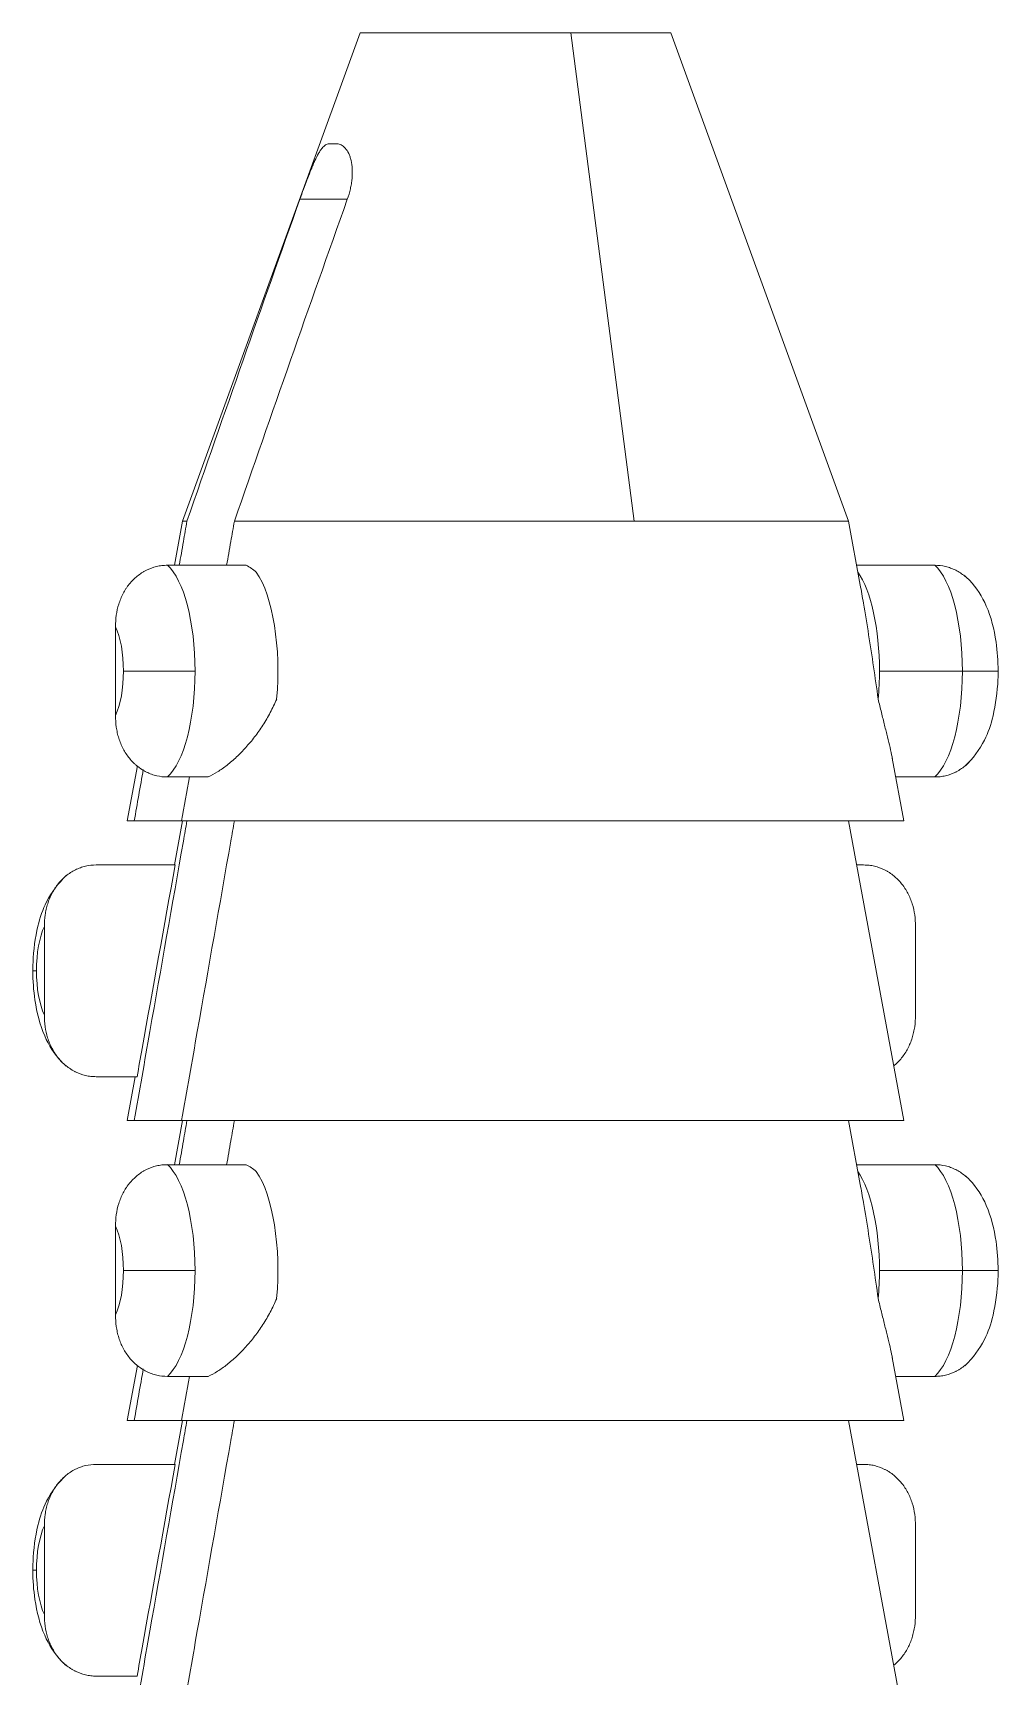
# Model space of a CAD drawing. Header units: millimetres. Extents: x 11618 to 13994, y -5897 to -2537.
# Drawn here: x 12510.62 to 12519.32, y -2750.27 to -2735.47 of the extents above; entities that cross this region are included whole.
import ezdxf

# ---------------------------------------------------------------- set-up
doc = ezdxf.new("R2010")
doc.units = ezdxf.units.MM

msp = doc.modelspace()

# ---------------------------------------------------------------- linework, layer by layer
at = {"linetype": 'Continuous', "lineweight": 18, "extrusion": (-1.22465e-16, -1, 0)}
for p, q in [((12513.566, -2735.466), (12511.966, -2739.866)), ((12515.464, -2735.466), (12513.566, -2735.466)), ((12515.464, -2735.466), (12516.366, -2735.466)), ((12517.966, -2739.866), (12516.366, -2735.466)), ((12513.285, -2736.466), (12513.356, -2736.466)), ((12511.966, -2739.866), (12511.893, -2740.263)), ((12512.005, -2739.866), (12511.966, -2739.866)), ((12516.034, -2739.866), (12512.433, -2739.866)), ((12516.034, -2739.866), (12517.966, -2739.866)), ((12518.072, -2740.441), (12517.966, -2739.866)), ((12511.829, -2740.263), (12512.54, -2740.263)), ((12518.744, -2740.263), (12518.039, -2740.263)), ((12511.361, -2741.616), (12511.361, -2740.816)), ((12511.558, -2742.071), (12511.466, -2742.566)), ((12518.466, -2742.566), (12518.361, -2742)), ((12511.829, -2742.17), (12512.197, -2742.17)), ((12518.744, -2742.17), (12518.393, -2742.17)), ((12511.53, -2742.566), (12511.466, -2742.566)), ((12511.53, -2742.566), (12511.957, -2742.566)), ((12511.966, -2742.566), (12511.893, -2742.963)), ((12518.466, -2742.566), (12511.957, -2742.566)), ((12518.466, -2745.266), (12517.966, -2742.566)), ((12511.188, -2742.963), (12511.899, -2742.963)), ((12518.103, -2742.963), (12518.039, -2742.963)), ((12510.721, -2743.516), (12510.721, -2744.316)), ((12518.57, -2743.516), (12518.57, -2744.316)), ((12511.188, -2744.87), (12511.556, -2744.87)), ((12511.539, -2744.87), (12511.466, -2745.266)), ((12511.53, -2745.266), (12511.466, -2745.266)), ((12511.53, -2745.266), (12511.957, -2745.266)), ((12511.966, -2745.266), (12511.893, -2745.663)), ((12518.466, -2745.266), (12511.957, -2745.266)), ((12518.072, -2745.841), (12517.966, -2745.266)), ((12511.829, -2745.663), (12512.54, -2745.663)), ((12518.744, -2745.663), (12518.039, -2745.663)), ((12511.361, -2747.016), (12511.361, -2746.216)), ((12518.466, -2747.966), (12518.361, -2747.4)), ((12511.558, -2747.471), (12511.466, -2747.966)), ((12511.829, -2747.57), (12512.197, -2747.57)), ((12518.744, -2747.57), (12518.393, -2747.57)), ((12511.53, -2747.966), (12511.466, -2747.966)), ((12511.53, -2747.966), (12511.957, -2747.966)), ((12511.966, -2747.966), (12511.893, -2748.363)), ((12518.466, -2747.966), (12511.957, -2747.966)), ((12518.466, -2750.666), (12517.966, -2747.966)), ((12511.188, -2748.363), (12511.899, -2748.363)), ((12518.103, -2748.363), (12518.039, -2748.363)), ((12510.721, -2748.916), (12510.721, -2749.716)), ((12518.57, -2748.916), (12518.57, -2749.716)), ((12511.188, -2750.27), (12511.556, -2750.27))]:
    msp.add_line(p, q, dxfattribs=at)
at = {"linetype": 'Continuous', "lineweight": 13, "extrusion": (-1.22465e-16, -1, 0)}
for p, q in [((12515.464, -2735.466), (12516.034, -2739.866)), ((12513.023, -2736.966), (12513.45, -2736.966)), ((12512.078, -2741.216), (12511.433, -2741.216)), ((12518.993, -2741.216), (12518.245, -2741.216)), ((12518.993, -2741.216), (12519.315, -2741.216)), ((12510.617, -2743.916), (12510.649, -2743.916)), ((12512.078, -2746.616), (12511.433, -2746.616)), ((12518.993, -2746.616), (12518.245, -2746.616)), ((12518.993, -2746.616), (12519.315, -2746.616)), ((12510.617, -2749.316), (12510.649, -2749.316))]:
    msp.add_line(p, q, dxfattribs=at)
at = {"linetype": 'Continuous', "lineweight": 13}
for centre, major_axis, start_param, end_param in [((12511.722, -2741.216), (0, 1), 4.712389, 5.978493), ((12518.637, -2741.216), (0, -1), 1.570796, 2.8369), ((12511.255, -2741.216), (0, -0.5), 1.570796, 2.498092), ((12511.255, -2741.216), (0, -0.5), 0.643501, 1.570796), ((12511.722, -2741.216), (0, 1), 3.446285, 4.712389), ((12518.637, -2741.216), (0, -1), 0.304693, 1.570796), ((12510.827, -2743.916), (0, -0.5), 3.785094, 4.712389), ((12510.827, -2743.916), (0, -0.5), 4.712389, 5.639684), ((12511.722, -2746.616), (0, 1), 4.712389, 5.978493), ((12518.637, -2746.616), (0, -1), 1.570796, 2.8369), ((12511.255, -2746.616), (0, -0.5), 1.570796, 2.498092), ((12511.255, -2746.616), (0, -0.5), 0.643501, 1.570796), ((12511.722, -2746.616), (0, 1), 3.446285, 4.712389), ((12518.637, -2746.616), (0, -1), 0.304693, 1.570796), ((12510.827, -2749.316), (0, -0.5), 3.785094, 4.712389), ((12510.827, -2749.316), (0, -0.5), 4.712389, 5.639684)]:
    msp.add_ellipse(centre, major_axis=major_axis, ratio=0.355976, start_param=start_param, end_param=end_param, dxfattribs=at)
at = {"linetype": 'Continuous', "lineweight": 18}
for centre, start_param, end_param in [((12512.469, -2741.216), 4.457766, 5.814651), ((12517.89, -2741.216), 4.712389, 5.814651), ((12517.89, -2741.216), 4.457766, 4.712389), ((12512.469, -2746.616), 4.457766, 5.814651), ((12517.89, -2746.616), 4.712389, 5.814651), ((12517.89, -2746.616), 4.457766, 4.712389)]:
    msp.add_ellipse(centre, major_axis=(0, 1), ratio=0.355976, start_param=start_param, end_param=end_param, dxfattribs=at)
for points, knots in [([(12513.023, -2736.966), (12513.034, -2736.935), (12513.045, -2736.904), (12513.062, -2736.858), (12513.068, -2736.842), (12513.08, -2736.811), (12513.085, -2736.796), (12513.103, -2736.751), (12513.114, -2736.722), (12513.131, -2736.681), (12513.136, -2736.667), (12513.147, -2736.641), (12513.153, -2736.629), (12513.169, -2736.594), (12513.18, -2736.572), (12513.193, -2736.549), (12513.196, -2736.544), (12513.201, -2736.536), (12513.209, -2736.523), (12513.223, -2736.505), (12513.233, -2736.494), (12513.244, -2736.484), (12513.249, -2736.48), (12513.264, -2736.47), (12513.275, -2736.466), (12513.285, -2736.466)], [0, 0, 0, 0, 0.125, 0.125, 0.1875, 0.1875, 0.25, 0.25, 0.375, 0.375, 0.4375, 0.4375, 0.5, 0.5, 0.625, 0.625, 0.65625, 0.65625, 0.6875, 0.75, 0.8125, 0.8125, 0.875, 0.875, 1, 1, 1, 1]), ([(12513.356, -2736.466), (12513.37, -2736.466), (12513.383, -2736.47), (12513.402, -2736.48), (12513.408, -2736.484), (12513.42, -2736.493), (12513.426, -2736.499), (12513.443, -2736.519), (12513.453, -2736.534), (12513.465, -2736.558), (12513.467, -2736.563), (12513.471, -2736.573), (12513.473, -2736.578), (12513.478, -2736.594), (12513.481, -2736.605), (12513.49, -2736.64), (12513.493, -2736.666), (12513.496, -2736.722), (12513.496, -2736.751), (12513.492, -2736.795), (12513.49, -2736.811), (12513.484, -2736.841), (12513.481, -2736.857), (12513.471, -2736.904), (12513.461, -2736.935), (12513.45, -2736.966)], [0, 0, 0, 0, 0.125, 0.125, 0.1875, 0.1875, 0.25, 0.25, 0.375, 0.375, 0.40625, 0.40625, 0.4375, 0.4375, 0.5, 0.5, 0.625, 0.625, 0.75, 0.75, 0.8125, 0.8125, 0.875, 0.875, 1, 1, 1, 1]), ([(12513.023, -2736.966), (12512.851, -2737.449), (12512.68, -2737.932), (12512.342, -2738.899), (12512.173, -2739.382), (12512.005, -2739.866)], [0, 0, 0, 0, 0.5, 0.5, 1, 1, 1, 1]), ([(12513.45, -2736.966), (12513.278, -2737.449), (12513.108, -2737.932), (12512.769, -2738.899), (12512.601, -2739.382), (12512.433, -2739.866)], [0, 0, 0, 0, 0.5, 0.5, 1, 1, 1, 1]), ([(12512.005, -2739.866), (12511.995, -2739.927), (12511.984, -2739.988), (12511.961, -2740.12), (12511.948, -2740.191), (12511.936, -2740.263)], [0, 0, 0, 0, 0.459752, 0.459752, 1, 1, 1, 1]), ([(12512.433, -2739.866), (12512.422, -2739.927), (12512.411, -2739.988), (12512.388, -2740.12), (12512.375, -2740.191), (12512.363, -2740.263)], [0, 0, 0, 0, 0.459752, 0.459752, 1, 1, 1, 1]), ([(12511.361, -2740.816), (12511.361, -2740.747), (12511.37, -2740.679), (12511.396, -2740.596), (12511.402, -2740.58), (12511.415, -2740.548), (12511.429, -2740.517), (12511.446, -2740.488), (12511.46, -2740.466), (12511.465, -2740.459), (12511.475, -2740.446), (12511.48, -2740.439), (12511.507, -2740.406), (12511.531, -2740.382), (12511.569, -2740.351), (12511.583, -2740.341), (12511.604, -2740.327), (12511.611, -2740.323), (12511.625, -2740.315), (12511.632, -2740.311), (12511.669, -2740.293), (12511.7, -2740.282), (12511.747, -2740.27), (12511.763, -2740.267), (12511.796, -2740.264), (12511.812, -2740.263), (12511.829, -2740.263)], [0, 0, 0, 0, 0.25, 0.25, 0.3125, 0.3125, 0.375, 0.4375, 0.4375, 0.46875, 0.46875, 0.5, 0.5, 0.625, 0.625, 0.6875, 0.6875, 0.71875, 0.71875, 0.75, 0.75, 0.875, 0.875, 0.9375, 0.9375, 1, 1, 1, 1]), ([(12518.744, -2740.263), (12518.777, -2740.263), (12518.809, -2740.266), (12518.856, -2740.278), (12518.872, -2740.282), (12518.903, -2740.293), (12518.918, -2740.3), (12518.962, -2740.322), (12518.989, -2740.34), (12519.018, -2740.363), (12519.021, -2740.365), (12519.024, -2740.368)], [0, 0, 0, 0, 0.321117, 0.321117, 0.481676, 0.481676, 0.642235, 0.642235, 0.963352, 0.963352, 1, 1, 1, 1]), ([(12518.072, -2740.438), (12518.082, -2740.493), (12518.092, -2740.548), (12518.118, -2740.698), (12518.133, -2740.793), (12518.179, -2741.08), (12518.207, -2741.273), (12518.234, -2741.468)], [0, 0, 0, 0, 0.164651, 0.164651, 0.4431, 0.4431, 1, 1, 1, 1]), ([(12519.315, -2741.216), (12519.315, -2741.126), (12519.3, -2740.919), (12519.229, -2740.638), (12519.113, -2740.45), (12519.03, -2740.372), (12519.015, -2740.359)], [0, 0, 0, 0, 0.265683, 0.628412, 0.938194, 1, 1, 1, 1]), ([(12519.015, -2742.074), (12519.089, -2742.003), (12519.195, -2741.863), (12519.283, -2741.6), (12519.312, -2741.38), (12519.315, -2741.242), (12519.315, -2741.216)], [0, 0, 0, 0, 0.327084, 0.583022, 0.924325, 1, 1, 1, 1]), ([(12512.814, -2741.468), (12512.796, -2741.51), (12512.777, -2741.551), (12512.735, -2741.629), (12512.713, -2741.667), (12512.677, -2741.722), (12512.665, -2741.74), (12512.64, -2741.775), (12512.628, -2741.792), (12512.589, -2741.843), (12512.562, -2741.874), (12512.508, -2741.935), (12512.48, -2741.963), (12512.438, -2742.003), (12512.424, -2742.015), (12512.395, -2742.04), (12512.381, -2742.052), (12512.338, -2742.086), (12512.309, -2742.106), (12512.252, -2742.142), (12512.224, -2742.157), (12512.197, -2742.17)], [0, 0, 0, 0, 0.125, 0.125, 0.25, 0.25, 0.3125, 0.3125, 0.375, 0.375, 0.5, 0.5, 0.625, 0.625, 0.6875, 0.6875, 0.75, 0.75, 0.875, 0.875, 1, 1, 1, 1]), ([(12518.234, -2741.468), (12518.244, -2741.51), (12518.254, -2741.551), (12518.273, -2741.629), (12518.283, -2741.667), (12518.296, -2741.722), (12518.301, -2741.74), (12518.309, -2741.775), (12518.314, -2741.792), (12518.326, -2741.843), (12518.334, -2741.874), (12518.348, -2741.935), (12518.354, -2741.963), (12518.36, -2741.995), (12518.361, -2742.001), (12518.362, -2742.006)], [0, 0, 0, 0, 0.191612, 0.191612, 0.383225, 0.383225, 0.479031, 0.479031, 0.574837, 0.574837, 0.766449, 0.766449, 0.958061, 0.958061, 1, 1, 1, 1]), ([(12511.829, -2742.17), (12511.796, -2742.17), (12511.764, -2742.167), (12511.717, -2742.155), (12511.701, -2742.151), (12511.67, -2742.14), (12511.655, -2742.133), (12511.611, -2742.111), (12511.583, -2742.093), (12511.551, -2742.067), (12511.544, -2742.062), (12511.532, -2742.05), (12511.514, -2742.033), (12511.486, -2742.002), (12511.466, -2741.975), (12511.447, -2741.946), (12511.438, -2741.931), (12511.414, -2741.886), (12511.401, -2741.854), (12511.386, -2741.805), (12511.381, -2741.788), (12511.374, -2741.754), (12511.371, -2741.737), (12511.364, -2741.686), (12511.361, -2741.651), (12511.361, -2741.616)], [0, 0, 0, 0, 0.125, 0.125, 0.1875, 0.1875, 0.25, 0.25, 0.375, 0.375, 0.40625, 0.40625, 0.4375, 0.5, 0.5625, 0.5625, 0.625, 0.625, 0.75, 0.75, 0.8125, 0.8125, 0.875, 0.875, 1, 1, 1, 1]), ([(12519.055, -2742.037), (12519.043, -2742.049), (12519.03, -2742.061), (12519.003, -2742.082), (12518.99, -2742.092), (12518.969, -2742.105), (12518.962, -2742.11), (12518.947, -2742.118), (12518.94, -2742.122), (12518.903, -2742.14), (12518.873, -2742.151), (12518.825, -2742.163), (12518.809, -2742.166), (12518.777, -2742.169), (12518.76, -2742.17), (12518.744, -2742.17)], [0, 0, 0, 0, 0.148816, 0.148816, 0.29068, 0.29068, 0.361612, 0.361612, 0.432544, 0.432544, 0.716272, 0.716272, 0.858136, 0.858136, 1, 1, 1, 1]), ([(12512.005, -2742.566), (12511.995, -2742.627), (12511.984, -2742.688), (12511.872, -2743.32), (12511.772, -2743.892), (12511.624, -2744.731), (12511.577, -2744.999), (12511.53, -2745.266)], [0, 0, 0, 0, 0.067447, 0.067447, 0.702741, 0.702741, 1, 1, 1, 1]), ([(12512.433, -2742.566), (12512.422, -2742.627), (12512.411, -2742.688), (12512.3, -2743.32), (12512.199, -2743.892), (12512.051, -2744.731), (12512.004, -2744.999), (12511.957, -2745.266)], [0, 0, 0, 0, 0.067447, 0.067447, 0.702741, 0.702741, 1, 1, 1, 1]), ([(12511.188, -2742.963), (12511.155, -2742.963), (12511.123, -2742.966), (12511.076, -2742.978), (12511.06, -2742.982), (12511.029, -2742.993), (12511.014, -2743), (12510.97, -2743.022), (12510.942, -2743.04), (12510.91, -2743.066), (12510.904, -2743.071), (12510.891, -2743.083), (12510.873, -2743.1), (12510.845, -2743.131), (12510.825, -2743.158), (12510.806, -2743.187), (12510.798, -2743.202), (12510.774, -2743.247), (12510.761, -2743.279), (12510.745, -2743.328), (12510.741, -2743.345), (12510.733, -2743.379), (12510.73, -2743.396), (12510.723, -2743.447), (12510.721, -2743.482), (12510.721, -2743.516)], [0, 0, 0, 0, 0.125, 0.125, 0.1875, 0.1875, 0.25, 0.25, 0.375, 0.375, 0.40625, 0.40625, 0.4375, 0.5, 0.5625, 0.5625, 0.625, 0.625, 0.75, 0.75, 0.8125, 0.8125, 0.875, 0.875, 1, 1, 1, 1]), ([(12511.899, -2742.963), (12511.8, -2743.514), (12511.7, -2744.065), (12511.586, -2744.701), (12511.571, -2744.786), (12511.556, -2744.87)], [0, 0, 0, 0, 0.866606, 0.866606, 1, 1, 1, 1]), ([(12518.57, -2743.516), (12518.57, -2743.447), (12518.562, -2743.379), (12518.536, -2743.296), (12518.53, -2743.28), (12518.517, -2743.248), (12518.502, -2743.217), (12518.485, -2743.188), (12518.471, -2743.166), (12518.467, -2743.159), (12518.457, -2743.146), (12518.451, -2743.139), (12518.425, -2743.106), (12518.401, -2743.082), (12518.363, -2743.051), (12518.349, -2743.041), (12518.328, -2743.027), (12518.321, -2743.023), (12518.307, -2743.015), (12518.299, -2743.011), (12518.263, -2742.993), (12518.232, -2742.982), (12518.185, -2742.97), (12518.168, -2742.967), (12518.136, -2742.964), (12518.12, -2742.963), (12518.103, -2742.963)], [0, 0, 0, 0, 0.25, 0.25, 0.3125, 0.3125, 0.375, 0.4375, 0.4375, 0.46875, 0.46875, 0.5, 0.5, 0.625, 0.625, 0.6875, 0.6875, 0.71875, 0.71875, 0.75, 0.75, 0.875, 0.875, 0.9375, 0.9375, 1, 1, 1, 1]), ([(12510.917, -2743.059), (12510.843, -2743.13), (12510.736, -2743.27), (12510.649, -2743.533), (12510.619, -2743.753), (12510.617, -2743.891), (12510.617, -2743.916)], [0, 0, 0, 0, 0.327084, 0.583022, 0.924325, 1, 1, 1, 1]), ([(12510.617, -2743.916), (12510.616, -2744.007), (12510.632, -2744.214), (12510.703, -2744.495), (12510.819, -2744.683), (12510.902, -2744.761), (12510.917, -2744.774)], [0, 0, 0, 0, 0.265683, 0.628412, 0.938194, 1, 1, 1, 1]), ([(12510.721, -2744.316), (12510.721, -2744.386), (12510.729, -2744.454), (12510.755, -2744.537), (12510.761, -2744.553), (12510.774, -2744.585), (12510.789, -2744.616), (12510.806, -2744.645), (12510.82, -2744.667), (12510.824, -2744.674), (12510.834, -2744.687), (12510.84, -2744.694), (12510.866, -2744.727), (12510.89, -2744.751), (12510.928, -2744.782), (12510.942, -2744.792), (12510.963, -2744.805), (12510.97, -2744.81), (12510.984, -2744.818), (12510.992, -2744.822), (12511.028, -2744.84), (12511.059, -2744.851), (12511.106, -2744.863), (12511.123, -2744.866), (12511.155, -2744.869), (12511.172, -2744.87), (12511.188, -2744.87)], [0, 0, 0, 0, 0.25, 0.25, 0.3125, 0.3125, 0.375, 0.4375, 0.4375, 0.46875, 0.46875, 0.5, 0.5, 0.625, 0.625, 0.6875, 0.6875, 0.71875, 0.71875, 0.75, 0.75, 0.875, 0.875, 0.9375, 0.9375, 1, 1, 1, 1]), ([(12518.375, -2744.772), (12518.381, -2744.767), (12518.388, -2744.762), (12518.4, -2744.75), (12518.418, -2744.733), (12518.446, -2744.702), (12518.466, -2744.675), (12518.485, -2744.646), (12518.494, -2744.631), (12518.517, -2744.586), (12518.53, -2744.554), (12518.546, -2744.505), (12518.55, -2744.488), (12518.558, -2744.454), (12518.561, -2744.437), (12518.568, -2744.386), (12518.57, -2744.351), (12518.57, -2744.316)], [0, 0, 0, 0, 0.048883, 0.048883, 0.098942, 0.199059, 0.299177, 0.299177, 0.399294, 0.399294, 0.59953, 0.59953, 0.699647, 0.699647, 0.799765, 0.799765, 1, 1, 1, 1]), ([(12512.005, -2745.266), (12511.995, -2745.327), (12511.984, -2745.388), (12511.961, -2745.52), (12511.948, -2745.591), (12511.936, -2745.663)], [0, 0, 0, 0, 0.459752, 0.459752, 1, 1, 1, 1]), ([(12512.433, -2745.266), (12512.422, -2745.327), (12512.411, -2745.388), (12512.388, -2745.52), (12512.375, -2745.591), (12512.363, -2745.663)], [0, 0, 0, 0, 0.459752, 0.459752, 1, 1, 1, 1]), ([(12511.361, -2746.216), (12511.361, -2746.147), (12511.37, -2746.079), (12511.396, -2745.996), (12511.402, -2745.98), (12511.415, -2745.948), (12511.429, -2745.917), (12511.446, -2745.888), (12511.46, -2745.866), (12511.465, -2745.859), (12511.475, -2745.846), (12511.48, -2745.839), (12511.507, -2745.806), (12511.531, -2745.782), (12511.569, -2745.751), (12511.583, -2745.741), (12511.604, -2745.727), (12511.611, -2745.723), (12511.625, -2745.715), (12511.632, -2745.711), (12511.669, -2745.693), (12511.7, -2745.682), (12511.747, -2745.67), (12511.763, -2745.667), (12511.796, -2745.664), (12511.812, -2745.663), (12511.829, -2745.663)], [0, 0, 0, 0, 0.25, 0.25, 0.3125, 0.3125, 0.375, 0.4375, 0.4375, 0.46875, 0.46875, 0.5, 0.5, 0.625, 0.625, 0.6875, 0.6875, 0.71875, 0.71875, 0.75, 0.75, 0.875, 0.875, 0.9375, 0.9375, 1, 1, 1, 1]), ([(12518.744, -2745.663), (12518.777, -2745.663), (12518.809, -2745.666), (12518.856, -2745.678), (12518.872, -2745.682), (12518.903, -2745.693), (12518.918, -2745.7), (12518.962, -2745.722), (12518.989, -2745.74), (12519.018, -2745.763), (12519.021, -2745.765), (12519.024, -2745.768)], [0, 0, 0, 0, 0.321117, 0.321117, 0.481676, 0.481676, 0.642235, 0.642235, 0.963352, 0.963352, 1, 1, 1, 1]), ([(12519.315, -2746.616), (12519.315, -2746.526), (12519.3, -2746.319), (12519.229, -2746.038), (12519.113, -2745.85), (12519.03, -2745.772), (12519.015, -2745.759)], [0, 0, 0, 0, 0.265683, 0.628412, 0.938194, 1, 1, 1, 1]), ([(12518.072, -2745.838), (12518.082, -2745.893), (12518.092, -2745.948), (12518.118, -2746.098), (12518.133, -2746.193), (12518.179, -2746.48), (12518.207, -2746.673), (12518.234, -2746.868)], [0, 0, 0, 0, 0.164651, 0.164651, 0.4431, 0.4431, 1, 1, 1, 1]), ([(12519.015, -2747.474), (12519.089, -2747.403), (12519.195, -2747.263), (12519.283, -2747), (12519.312, -2746.78), (12519.315, -2746.642), (12519.315, -2746.616)], [0, 0, 0, 0, 0.327084, 0.583022, 0.924325, 1, 1, 1, 1]), ([(12512.814, -2746.868), (12512.796, -2746.91), (12512.777, -2746.951), (12512.735, -2747.029), (12512.713, -2747.067), (12512.677, -2747.122), (12512.665, -2747.14), (12512.64, -2747.175), (12512.628, -2747.192), (12512.589, -2747.243), (12512.562, -2747.274), (12512.508, -2747.335), (12512.48, -2747.363), (12512.438, -2747.403), (12512.424, -2747.415), (12512.395, -2747.44), (12512.381, -2747.452), (12512.338, -2747.486), (12512.309, -2747.506), (12512.252, -2747.542), (12512.224, -2747.557), (12512.197, -2747.57)], [0, 0, 0, 0, 0.125, 0.125, 0.25, 0.25, 0.3125, 0.3125, 0.375, 0.375, 0.5, 0.5, 0.625, 0.625, 0.6875, 0.6875, 0.75, 0.75, 0.875, 0.875, 1, 1, 1, 1]), ([(12518.234, -2746.868), (12518.244, -2746.91), (12518.254, -2746.951), (12518.273, -2747.029), (12518.283, -2747.067), (12518.296, -2747.122), (12518.301, -2747.14), (12518.309, -2747.175), (12518.314, -2747.192), (12518.326, -2747.243), (12518.334, -2747.274), (12518.348, -2747.335), (12518.354, -2747.363), (12518.36, -2747.395), (12518.361, -2747.401), (12518.362, -2747.406)], [0, 0, 0, 0, 0.191612, 0.191612, 0.383225, 0.383225, 0.479031, 0.479031, 0.574837, 0.574837, 0.766449, 0.766449, 0.958061, 0.958061, 1, 1, 1, 1]), ([(12511.829, -2747.57), (12511.796, -2747.57), (12511.764, -2747.567), (12511.717, -2747.555), (12511.701, -2747.551), (12511.67, -2747.54), (12511.655, -2747.533), (12511.611, -2747.511), (12511.583, -2747.493), (12511.551, -2747.467), (12511.544, -2747.462), (12511.532, -2747.45), (12511.514, -2747.433), (12511.486, -2747.402), (12511.466, -2747.375), (12511.447, -2747.346), (12511.438, -2747.331), (12511.414, -2747.286), (12511.401, -2747.254), (12511.386, -2747.205), (12511.381, -2747.188), (12511.374, -2747.154), (12511.371, -2747.137), (12511.364, -2747.086), (12511.361, -2747.051), (12511.361, -2747.016)], [0, 0, 0, 0, 0.125, 0.125, 0.1875, 0.1875, 0.25, 0.25, 0.375, 0.375, 0.40625, 0.40625, 0.4375, 0.5, 0.5625, 0.5625, 0.625, 0.625, 0.75, 0.75, 0.8125, 0.8125, 0.875, 0.875, 1, 1, 1, 1]), ([(12519.055, -2747.437), (12519.043, -2747.449), (12519.03, -2747.461), (12519.003, -2747.482), (12518.99, -2747.492), (12518.969, -2747.505), (12518.962, -2747.51), (12518.947, -2747.518), (12518.94, -2747.522), (12518.903, -2747.54), (12518.873, -2747.551), (12518.825, -2747.563), (12518.809, -2747.566), (12518.777, -2747.569), (12518.76, -2747.57), (12518.744, -2747.57)], [0, 0, 0, 0, 0.148816, 0.148816, 0.29068, 0.29068, 0.361612, 0.361612, 0.432544, 0.432544, 0.716272, 0.716272, 0.858136, 0.858136, 1, 1, 1, 1]), ([(12512.005, -2747.966), (12511.995, -2748.027), (12511.984, -2748.088), (12511.872, -2748.72), (12511.772, -2749.292), (12511.624, -2750.131), (12511.577, -2750.399), (12511.53, -2750.666)], [0, 0, 0, 0, 0.067447, 0.067447, 0.702741, 0.702741, 1, 1, 1, 1]), ([(12512.433, -2747.966), (12512.422, -2748.027), (12512.411, -2748.088), (12512.3, -2748.72), (12512.199, -2749.292), (12512.051, -2750.131), (12512.004, -2750.399), (12511.957, -2750.666)], [0, 0, 0, 0, 0.067447, 0.067447, 0.702741, 0.702741, 1, 1, 1, 1]), ([(12510.917, -2748.459), (12510.843, -2748.53), (12510.736, -2748.67), (12510.649, -2748.933), (12510.619, -2749.153), (12510.617, -2749.291), (12510.617, -2749.316)], [0, 0, 0, 0, 0.327084, 0.583022, 0.924325, 1, 1, 1, 1]), ([(12511.188, -2748.363), (12511.155, -2748.363), (12511.123, -2748.366), (12511.076, -2748.378), (12511.06, -2748.382), (12511.029, -2748.393), (12511.014, -2748.4), (12510.97, -2748.422), (12510.942, -2748.44), (12510.91, -2748.466), (12510.904, -2748.471), (12510.891, -2748.483), (12510.873, -2748.5), (12510.845, -2748.531), (12510.825, -2748.558), (12510.806, -2748.587), (12510.798, -2748.602), (12510.774, -2748.647), (12510.761, -2748.679), (12510.745, -2748.728), (12510.741, -2748.745), (12510.733, -2748.779), (12510.73, -2748.796), (12510.723, -2748.847), (12510.721, -2748.882), (12510.721, -2748.916)], [0, 0, 0, 0, 0.125, 0.125, 0.1875, 0.1875, 0.25, 0.25, 0.375, 0.375, 0.40625, 0.40625, 0.4375, 0.5, 0.5625, 0.5625, 0.625, 0.625, 0.75, 0.75, 0.8125, 0.8125, 0.875, 0.875, 1, 1, 1, 1]), ([(12511.899, -2748.363), (12511.8, -2748.914), (12511.7, -2749.465), (12511.586, -2750.101), (12511.571, -2750.186), (12511.556, -2750.27)], [0, 0, 0, 0, 0.866606, 0.866606, 1, 1, 1, 1]), ([(12518.57, -2748.916), (12518.57, -2748.847), (12518.562, -2748.779), (12518.536, -2748.696), (12518.53, -2748.68), (12518.517, -2748.648), (12518.502, -2748.617), (12518.485, -2748.588), (12518.471, -2748.566), (12518.467, -2748.559), (12518.457, -2748.546), (12518.451, -2748.539), (12518.425, -2748.506), (12518.401, -2748.482), (12518.363, -2748.451), (12518.349, -2748.441), (12518.328, -2748.427), (12518.321, -2748.423), (12518.307, -2748.415), (12518.299, -2748.411), (12518.263, -2748.393), (12518.232, -2748.382), (12518.185, -2748.37), (12518.168, -2748.367), (12518.136, -2748.364), (12518.12, -2748.363), (12518.103, -2748.363)], [0, 0, 0, 0, 0.25, 0.25, 0.3125, 0.3125, 0.375, 0.4375, 0.4375, 0.46875, 0.46875, 0.5, 0.5, 0.625, 0.625, 0.6875, 0.6875, 0.71875, 0.71875, 0.75, 0.75, 0.875, 0.875, 0.9375, 0.9375, 1, 1, 1, 1]), ([(12510.617, -2749.316), (12510.616, -2749.407), (12510.632, -2749.614), (12510.703, -2749.895), (12510.819, -2750.083), (12510.902, -2750.161), (12510.917, -2750.174)], [0, 0, 0, 0, 0.265683, 0.628412, 0.938194, 1, 1, 1, 1]), ([(12510.721, -2749.716), (12510.721, -2749.786), (12510.729, -2749.854), (12510.755, -2749.937), (12510.761, -2749.953), (12510.774, -2749.985), (12510.789, -2750.016), (12510.806, -2750.045), (12510.82, -2750.067), (12510.824, -2750.074), (12510.834, -2750.087), (12510.84, -2750.094), (12510.866, -2750.127), (12510.89, -2750.151), (12510.928, -2750.182), (12510.942, -2750.192), (12510.963, -2750.205), (12510.97, -2750.21), (12510.984, -2750.218), (12510.992, -2750.222), (12511.028, -2750.24), (12511.059, -2750.251), (12511.106, -2750.263), (12511.123, -2750.266), (12511.155, -2750.269), (12511.172, -2750.27), (12511.188, -2750.27)], [0, 0, 0, 0, 0.25, 0.25, 0.3125, 0.3125, 0.375, 0.4375, 0.4375, 0.46875, 0.46875, 0.5, 0.5, 0.625, 0.625, 0.6875, 0.6875, 0.71875, 0.71875, 0.75, 0.75, 0.875, 0.875, 0.9375, 0.9375, 1, 1, 1, 1]), ([(12518.375, -2750.172), (12518.381, -2750.167), (12518.388, -2750.162), (12518.4, -2750.15), (12518.418, -2750.133), (12518.446, -2750.102), (12518.466, -2750.075), (12518.485, -2750.046), (12518.494, -2750.031), (12518.517, -2749.986), (12518.53, -2749.954), (12518.546, -2749.905), (12518.55, -2749.888), (12518.558, -2749.854), (12518.561, -2749.837), (12518.568, -2749.786), (12518.57, -2749.751), (12518.57, -2749.716)], [0, 0, 0, 0, 0.048883, 0.048883, 0.098942, 0.199059, 0.299177, 0.299177, 0.399294, 0.399294, 0.59953, 0.59953, 0.699647, 0.699647, 0.799765, 0.799765, 1, 1, 1, 1])]:
    msp.add_open_spline(points, degree=3, knots=knots, dxfattribs=at)
for points in [[(12512.54, -2740.263), (12512.571, -2740.279), (12512.601, -2740.3), (12512.63, -2740.324)], [(12511.612, -2742.103), (12511.584, -2742.257), (12511.557, -2742.412), (12511.53, -2742.566)], [(12512.027, -2742.17), (12512.004, -2742.302), (12511.98, -2742.434), (12511.957, -2742.566)], [(12512.54, -2745.663), (12512.571, -2745.679), (12512.601, -2745.7), (12512.63, -2745.724)], [(12511.612, -2747.503), (12511.584, -2747.657), (12511.557, -2747.812), (12511.53, -2747.966)], [(12512.027, -2747.57), (12512.004, -2747.702), (12511.98, -2747.834), (12511.957, -2747.966)]]:
    msp.add_open_spline(points, degree=3, dxfattribs=at)

doc.saveas('drawing.dxf')
